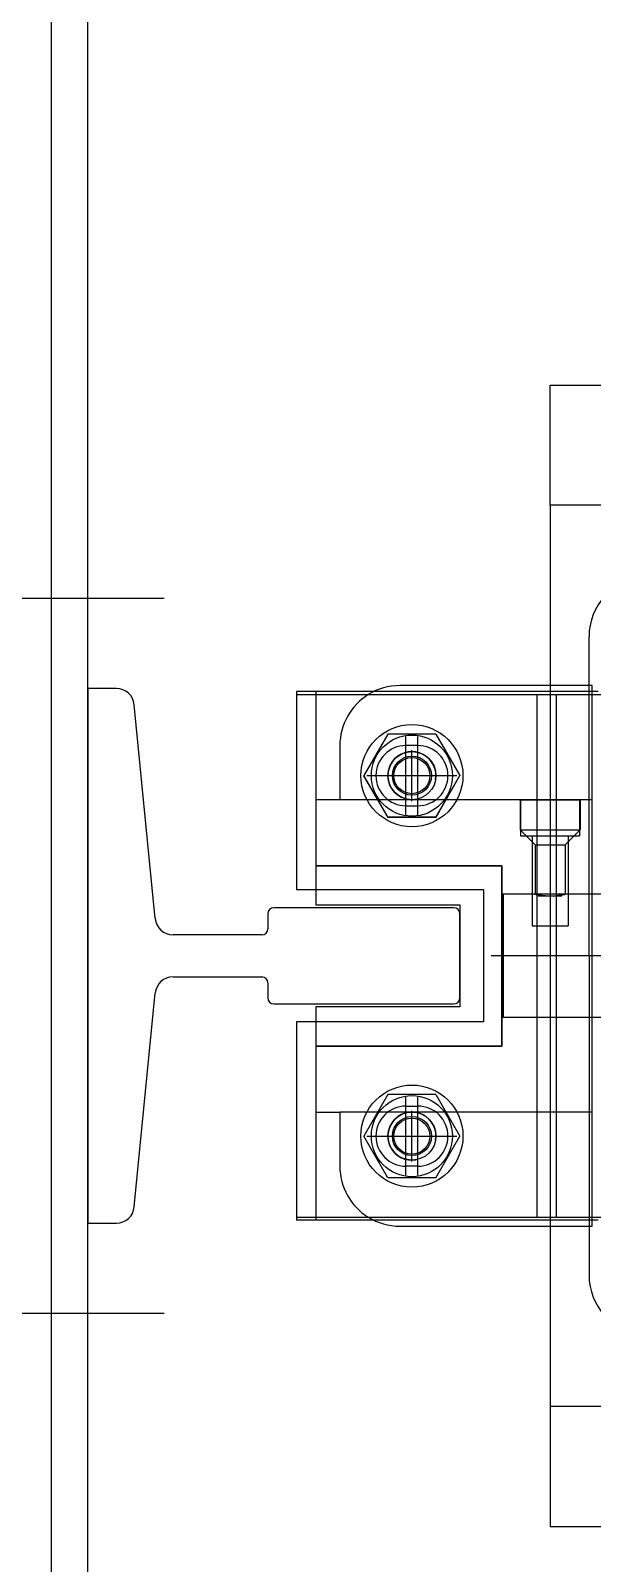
# Model space of a CAD drawing. Header units: millimetres. Extents: x -47382 to 204618, y -51045 to 127155.
# Drawn here: x 137653.9 to 137747.5, y 28270.8 to 28525.9 of the extents above; entities that cross this region are included whole.
import ezdxf

# ---------------------------------------------------------------- set-up
doc = ezdxf.new("R2010")
doc.units = ezdxf.units.MM
doc.header["$LTSCALE"] = 300
doc.header["$MEASUREMENT"] = 0
doc.layers.get('0').update_dxf_attribs({"linetype": 'CONTINUOUS'})
doc.layers.add('A-DETL-PEN8', color=8, linetype='CONTINUOUS')

# ---------------------------------------------------------------- blocks, each defined once
blk = doc.blocks.new('G$C69974227')
at = {"layer": 'A-DETL-PEN8'}
for p, q in [((2727.27, 3689.44, 51500), (2727.27, 4300.43, 51500)), ((2733.27, 3689.44, 51500), (2733.27, 4300.43, 51500)), ((2810.27, 4075.44, 51500), (2810.27, 4095.44, 51500)), ((2810.27, 4095.44, 51500), (5150.27, 4095.44, 51500)), ((5150.27, 4075.44, 51500), (2810.27, 4075.44, 51500)), ((2885.27, 4075.44, 51500), (2810.27, 4075.44, 51500)), ((2810.27, 4075.44, 51500), (2810.27, 3925.44, 51500)), ((2746.02, 4059.94, 51500), (2714.98, 4059.94, 51500)), ((2816.77, 4000.44, 51500), (2816.77, 4053.56, 51500)), ((2733.27, 4044.94, 51500), (2733.27, 3955.94, 51500)), ((2738.05, 4044.94, 51500), (2733.27, 4044.94, 51500)), ((2771.27, 4044.44, 51500), (2768.07, 4044.44, 51500)), ((2768.07, 4044.44, 51500), (2768.07, 4043.94, 51500)), ((2768.07, 4043.94, 51500), (2808.07, 4043.94, 51500)), ((2768.07, 4043.94, 51500), (2768.07, 4011.44, 51500)), ((2780.91, 4044.44, 51500), (2771.27, 4044.44, 51500)), ((2771.27, 4044.44, 51500), (2771.27, 4043.94, 51500)), ((2771.27, 4043.94, 51500), (2771.27, 4011.44, 51500)), ((2817.27, 4044.44, 51500), (2780.91, 4044.44, 51500)), ((2817.27, 4045.44, 51500), (2785.27, 4045.44, 51500)), ((2808.07, 4043.94, 51500), (2808.07, 3956.94, 51500)), ((2808.07, 4043.94, 51500), (2896.27, 4043.94, 51500)), ((2811.27, 4043.94, 51500), (2811.27, 3956.94, 51500)), ((2817.27, 4043.94, 51500), (2817.27, 4045.44, 51500)), ((2818.27, 4044.44, 51500), (2817.27, 4044.44, 51500)), ((2817.27, 3956.94, 51500), (2817.27, 4043.94, 51500)), ((2744.51, 4006.65, 51500), (2741.03, 4042.23, 51500)), ((2783.27, 4037.37, 51500), (2779.27, 4030.44, 51500)), ((2783.24, 4037.35, 51500), (2779.27, 4030.41, 51500)), ((2783.24, 4037.35, 51500), (2791.24, 4037.38, 51500)), ((2791.27, 4037.37, 51500), (2783.27, 4037.37, 51500)), ((2786.27, 4023.94, 51500), (2786.27, 4036.94, 51500)), ((2788.27, 4023.94, 51500), (2788.27, 4036.94, 51500)), ((2791.24, 4037.38, 51500), (2795.27, 4030.47, 51500)), ((2791.27, 4037.37, 51500), (2795.27, 4030.44, 51500)), ((2775.27, 4035.44, 51500), (2775.27, 4026.44, 51500)), ((2788.27, 4035.44, 51500), (2786.27, 4035.44, 51500)), ((2787.27, 4026.21, 51500), (2787.27, 4034.66, 51500)), ((2783.27, 4023.51, 51500), (2779.27, 4030.44, 51500)), ((2783.3, 4023.49, 51500), (2779.27, 4030.41, 51500)), ((2779.77, 4030.44, 51500), (2792.77, 4030.44, 51500)), ((2781.77, 4030.44, 51500), (2794.77, 4030.44, 51500)), ((2783.04, 4030.44, 51500), (2791.49, 4030.44, 51500)), ((2791.27, 4023.51, 51500), (2795.27, 4030.44, 51500)), ((2791.3, 4023.52, 51500), (2795.27, 4030.47, 51500)), ((2810.27, 4028.54, 51500), (2810.27, 4003.34, 51500)), ((2775.27, 4026.44, 51500), (2771.27, 4026.44, 51500)), ((2771.27, 4026.44, 51500), (2771.27, 4015.44, 51500)), ((2817.27, 4026.44, 51500), (2775.27, 4026.44, 51500)), ((2805.27, 4026.44, 51500), (2805.27, 4021.44, 51500)), ((2805.37, 4026.44, 51500), (2814.8, 4026.44, 51500)), ((2805.37, 4026.44, 51500), (2805.37, 4020.44, 51500)), ((2814.8, 4026.44, 51500), (2815.17, 4026.44, 51500)), ((2815.17, 4026.44, 51500), (2815.17, 4020.44, 51500)), ((2815.27, 4026.44, 51500), (2815.27, 4021.44, 51500)), ((2791.27, 4023.51, 51500), (2783.27, 4023.51, 51500)), ((2783.3, 4023.49, 51500), (2791.3, 4023.52, 51500)), ((2786.27, 4025.44, 51500), (2788.27, 4025.44, 51500)), ((2807.77, 4018.94, 51500), (2805.27, 4021.44, 51500)), ((2805.27, 4021.44, 51500), (2814.66, 4021.44, 51500)), ((2805.88, 4021.44, 51500), (2815.27, 4021.44, 51500)), ((2812.77, 4018.94, 51500), (2815.27, 4021.44, 51500)), ((2805.37, 4020.44, 51500), (2814.8, 4020.44, 51500)), ((2807.27, 4020.44, 51500), (2807.27, 4005.44, 51500)), ((2807.27, 4019.44, 51500), (2807.27, 4010.69, 51500)), ((2807.77, 4018.94, 51500), (2807.77, 4010.69, 51500)), ((2807.77, 4018.94, 51500), (2812.46, 4018.94, 51500)), ((2808.08, 4018.94, 51500), (2812.77, 4018.94, 51500)), ((2812.77, 4018.94, 51500), (2812.77, 4010.69, 51500)), ((2813.27, 4020.44, 51500), (2813.27, 4005.44, 51500)), ((2813.27, 4019.44, 51500), (2813.27, 4010.69, 51500)), ((2814.8, 4020.44, 51500), (2815.17, 4020.44, 51500)), ((2771.27, 4015.44, 51500), (2802.27, 4015.44, 51500)), ((2771.27, 4015.44, 51500), (2771.27, 4011.44, 51500)), ((2802.27, 4015.44, 51500), (2771.27, 4015.44, 51500)), ((2802.27, 4015.44, 51500), (2802.27, 3985.44, 51500)), ((2802.27, 3985.44, 51500), (2802.27, 4015.44, 51500)), ((2799.27, 4011.44, 51500), (2768.07, 4011.44, 51500)), ((2771.27, 4011.44, 51500), (2771.27, 4008.94, 51500)), ((2799.27, 3989.44, 51500), (2799.27, 4011.44, 51500)), ((2807.77, 4010.69, 51500), (2802.27, 4010.69, 51500)), ((2822.47, 4010.69, 51500), (2802.47, 4010.69, 51500)), ((2802.47, 4010.69, 51500), (2802.47, 4005.35, 51500)), ((2807.77, 4010.69, 51500), (2808.08, 4010.62, 51500)), ((2807.79, 4010.68, 51500), (2807.77, 4010.69, 51500)), ((2807.77, 4010.69, 51500), (2807.77, 4010.69, 51500)), ((2808.92, 4010.47, 51500), (2807.79, 4010.68, 51500)), ((2808.08, 4010.62, 51500), (2809.26, 4010.43, 51500)), ((2812.46, 4010.62, 51500), (2811.28, 4010.43, 51500)), ((2811.62, 4010.47, 51500), (2812.75, 4010.68, 51500)), ((2812.77, 4010.69, 51500), (2812.46, 4010.62, 51500)), ((2812.75, 4010.68, 51500), (2812.77, 4010.69, 51500)), ((2812.77, 4010.69, 51500), (2812.77, 4010.69, 51500)), ((2817.27, 4010.69, 51500), (2812.77, 4010.69, 51500)), ((2794.27, 4008.44, 51500), (2764.27, 4008.44, 51500)), ((2771.27, 4008.94, 51500), (2795.27, 4008.94, 51500)), ((2795.27, 4008.94, 51500), (2795.27, 3991.94, 51500)), ((2808.29, 4010.44, 51500), (2812.25, 4010.44, 51500)), ((2808.29, 4010.44, 51500), (2812.25, 4010.44, 51500)), ((2808.29, 4010.44, 51500), (2812.25, 4010.44, 51500)), ((2810.14, 4010.38, 51500), (2808.92, 4010.47, 51500)), ((2809.26, 4010.43, 51500), (2810.4, 4010.38, 51500)), ((2811.28, 4010.43, 51500), (2810.14, 4010.38, 51500)), ((2810.4, 4010.38, 51500), (2811.62, 4010.47, 51500)), ((2763.27, 4007.44, 51500), (2763.27, 4004.94, 51500)), ((2795.27, 4000.44, 51500), (2795.27, 4007.44, 51500)), ((2807.27, 4005.44, 51500), (2813.04, 4005.44, 51500)), ((2813.04, 4005.44, 51500), (2813.27, 4005.44, 51500)), ((2762.27, 4003.94, 51500), (2747.49, 4003.94, 51500)), ((2802.47, 4005.35, 51500), (2802.47, 3990.19, 51500)), ((2795.27, 3993.44, 51500), (2795.27, 4000.44, 51500)), ((2824.47, 4000.44, 51500), (2800.47, 4000.44, 51500)), ((2998.47, 4000.44, 51500), (2806.47, 4000.44, 51500)), ((2816.77, 4000.44, 51500), (2816.77, 3947.31, 51500)), ((2747.49, 3996.94, 51500), (2762.27, 3996.94, 51500)), ((2763.27, 3995.94, 51500), (2763.27, 3993.44, 51500)), ((2741.03, 3958.65, 51500), (2744.51, 3994.23, 51500)), ((2764.27, 3992.44, 51500), (2794.27, 3992.44, 51500)), ((2771.27, 3991.94, 51500), (2771.27, 3989.44, 51500)), ((2795.27, 3991.94, 51500), (2771.27, 3991.94, 51500)), ((2817.27, 3990.19, 51500), (2802.27, 3990.19, 51500)), ((2822.47, 3990.19, 51500), (2802.47, 3990.19, 51500)), ((2768.07, 3989.44, 51500), (2768.07, 3956.94, 51500)), ((2799.27, 3989.44, 51500), (2768.07, 3989.44, 51500)), ((2771.27, 3989.44, 51500), (2771.27, 3956.94, 51500)), ((2771.27, 3989.44, 51500), (2771.27, 3985.44, 51500)), ((2771.27, 3985.44, 51500), (2771.27, 3974.44, 51500)), ((2802.27, 3985.44, 51500), (2771.27, 3985.44, 51500)), ((2771.27, 3985.44, 51500), (2802.27, 3985.44, 51500)), ((2783.27, 3977.37, 51500), (2779.27, 3970.44, 51500)), ((2791.27, 3977.37, 51500), (2783.27, 3977.37, 51500)), ((2791.27, 3977.37, 51500), (2795.27, 3970.44, 51500)), ((2786.27, 3963.94, 51500), (2786.27, 3976.94, 51500)), ((2786.27, 3975.44, 51500), (2788.27, 3975.44, 51500)), ((2788.27, 3963.94, 51500), (2788.27, 3976.94, 51500)), ((2771.27, 3974.44, 51500), (2775.27, 3974.44, 51500)), ((2817.27, 3974.44, 51500), (2775.27, 3974.44, 51500)), ((2775.27, 3974.44, 51500), (2775.27, 3965.44, 51500)), ((2787.27, 3966.21, 51500), (2787.27, 3974.66, 51500)), ((2783.27, 3963.51, 51500), (2779.27, 3970.44, 51500)), ((2779.77, 3970.44, 51500), (2792.77, 3970.44, 51500)), ((2781.77, 3970.44, 51500), (2794.77, 3970.44, 51500)), ((2783.04, 3970.44, 51500), (2791.49, 3970.44, 51500)), ((2791.27, 3963.51, 51500), (2795.27, 3970.44, 51500)), ((2788.27, 3965.44, 51500), (2786.27, 3965.44, 51500)), ((2791.27, 3963.51, 51500), (2783.27, 3963.51, 51500)), ((2768.07, 3956.94, 51500), (2808.07, 3956.94, 51500)), ((2768.07, 3956.94, 51500), (2768.07, 3956.44, 51500)), ((2771.27, 3956.94, 51500), (2771.27, 3956.44, 51500)), ((2808.07, 3956.94, 51500), (2896.27, 3956.94, 51500)), ((2817.27, 3955.44, 51500), (2817.27, 3956.94, 51500)), ((2733.27, 3955.94, 51500), (2738.05, 3955.94, 51500)), ((2771.27, 3956.44, 51500), (2768.07, 3956.44, 51500)), ((2780.91, 3956.44, 51500), (2771.27, 3956.44, 51500)), ((2817.27, 3956.44, 51500), (2780.91, 3956.44, 51500)), ((2785.27, 3955.44, 51500), (2817.27, 3955.44, 51500)), ((2818.27, 3956.44, 51500), (2817.27, 3956.44, 51500)), ((2746.02, 3940.94, 51500), (2714.98, 3940.94, 51500)), ((2810.27, 3925.44, 51500), (2810.27, 3905.44, 51500)), ((5150.27, 3925.44, 51500), (2810.27, 3925.44, 51500)), ((2885.27, 3925.44, 51500), (2810.27, 3925.44, 51500)), ((2885.27, 3925.44, 51500), (2810.27, 3925.44, 51500)), ((2810.27, 3905.44, 51500), (5150.27, 3905.44, 51500))]:
    blk.add_line(p, q, dxfattribs=at)
for centre, radius in [((2787.27, 4030.44, 51500), 8.5), ((2787.27, 4030.44, 51500), 6.75), ((2787.27, 4030.44, 51500), 4), ((2787.27, 4030.44, 51500), 3.25), ((2787.27, 4030.44, 51500), 3), ((2787.27, 4030.44, 51500), 3), ((2787.27, 3970.44, 51500), 8.5), ((2787.27, 3970.44, 51500), 6.75), ((2787.27, 3970.44, 51500), 4), ((2787.27, 3970.44, 51500), 3.25), ((2787.27, 3970.44, 51500), 3), ((2787.27, 3970.44, 51500), 3)]:
    blk.add_circle(centre, radius, dxfattribs=at)
for centre, radius, start, end in [((2826.77, 4053.56, 51500), 10, 95, 180), ((2738.05, 4041.94, 51500), 3, 5.5722, 90), ((2785.27, 4035.44, 51500), 10, 121.7884, 180), ((2785.27, 4035.44, 51500), 10, 90, 121.7884), ((2786.27, 4030.44, 51500), 5, 90, 270), ((2787.27, 4030.44, 51500), 4, 350, 280), ((2788.27, 4030.44, 51500), 5, 270, 90), ((2787.27, 4030.44, 51500), 3.25, 331.3503, 332.3979), ((2787.27, 4030.44, 51500), 4, 269.9991, 270.2169), ((2764.27, 4007.44, 51500), 1, 90, 180), ((2794.27, 4007.44, 51500), 1, 0, 90), ((2747.49, 4006.94, 51500), 3, 185.5722, 270), ((2762.27, 4004.94, 51500), 1, 270, 0), ((2747.49, 3993.94, 51500), 3, 90, 174.4278), ((2762.27, 3995.94, 51500), 1, 0, 90), ((2764.27, 3993.44, 51500), 1, 180, 270), ((2794.27, 3993.44, 51500), 1, 270, 0), ((2786.27, 3970.44, 51500), 5, 90, 270), ((2788.27, 3970.44, 51500), 5, 270, 90), ((2787.27, 3970.44, 51500), 4, 350, 280), ((2787.27, 3970.44, 51500), 3.25, 331.3503, 332.3979), ((2785.27, 3965.44, 51500), 10, 180, 238.2117), ((2738.05, 3958.94, 51500), 3, 270, 354.4278), ((2785.27, 3965.44, 51500), 10, 238.2117, 270), ((2826.77, 3947.31, 51500), 10, 180, 265)]:
    blk.add_arc(centre, radius, start, end, dxfattribs=at)

msp = doc.modelspace()

# ---------------------------------------------------------------- block references
msp.add_blockref('G$C69974227', (134930.17, 24371.45, -103000))

doc.saveas('drawing.dxf')
